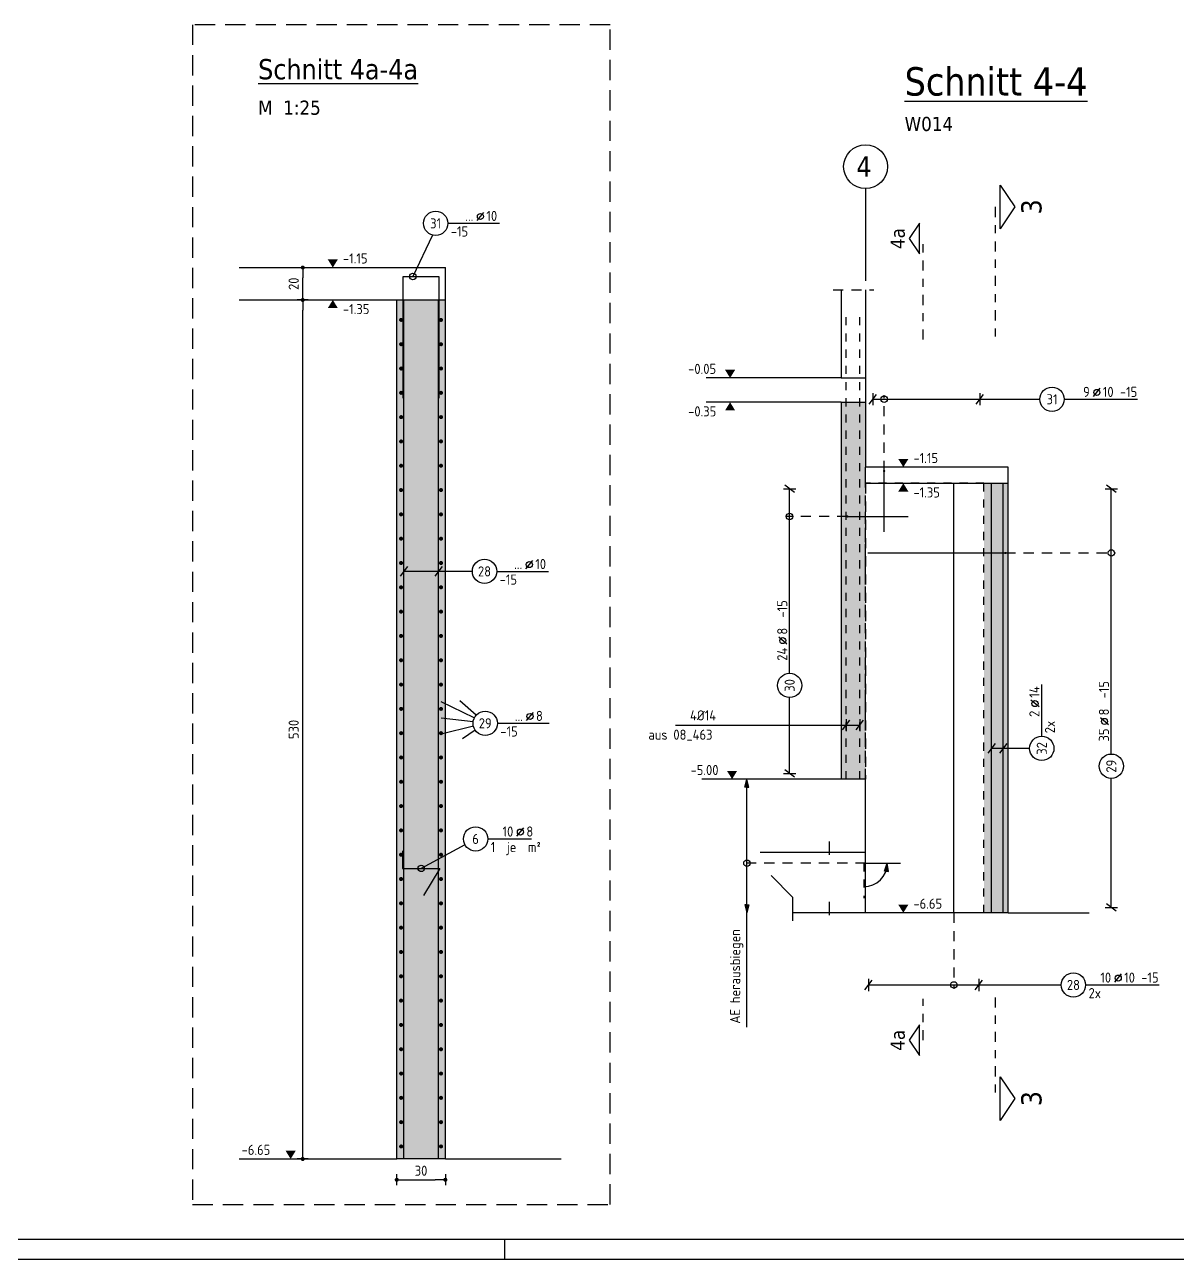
# Model space of a CAD drawing. Extents: x 40 to 124, y 46.1 to 91.4.
# Drawn here: x 74.48 to 88.71, y 46.05 to 61.29 of the extents above; entities that cross this region are included whole.
import ezdxf
from ezdxf.enums import TextEntityAlignment as Align

# ---------------------------------------------------------------- set-up
doc = ezdxf.new("R2010")
doc.units = 0
doc.header["$LTSCALE"] = 0.5
for name, pattern in [('AUSGEZOGEN', [1000.01, 1000, 0.01]), ('DASHDOTSMALL', [1.05, 0.5, -0.25, 0.05, -0.25]), ('DASHED', [0.75, 0.5, -0.25]), ('HIDDEN', [0.375, 0.25, -0.125]), ('HIDDEN2', [0.187, 0.125, -0.062]), ('PUNKT', [0.175, 0.05, -0.125]), ('STRICHLINIE', [0.75, 0.5, -0.25]), ('STRICHPUNKT', [1, 0.5, -0.25, 0, -0.25]), ('STRICHPUNKT2', [0.55, 0.25, -0.125, 0.05, -0.125]), ('VERDECKT', [0.375, 0.25, -0.125])]:
    doc.linetypes.add(name, pattern=pattern)
for name, color, linetype in [('ACHSEN', 7, 'Continuous'), ('AFB', 7, 'Continuous'), ('AFU', 7, 'Continuous'), ('BETON', 7, 'Continuous'), ('DETAIL', 7, 'Continuous'), ('DRUEBER', 7, 'Continuous'), ('grau_mittel', 7, 'Continuous'), ('HILFE', 7, 'Continuous'), ('koten', 7, 'Continuous'), ('MASSE', 7, 'Continuous'), ('RAHMEN', 7, 'Continuous'), ('RND', 7, 'Continuous'), ('SCHNITTE', 7, 'STRICHPUNKT'), ('SFP_Achsen', 7, 'Continuous'), ('TEXT', 7, 'Continuous'), ('VERDECKT', 7, 'Continuous')]:
    doc.layers.add(name, color=color, linetype=linetype)
doc.styles.add('helv', font='tahoma.ttf')
doc.styles.add('txt', font='isocp.shx')
doc.linetypes.add('AFU_50K', pattern='A,0.15,["/",Standard,S=0.2,R=0,X=-0.01,Y=-0.1],0.07,["/",Standard,S=0.2,R=0,X=-0.01,Y=-0.1],0.15', length=0.37)
doc.linetypes.add('AFU_50L', pattern='A,0.75,["/",Standard,S=0.2,R=0,X=-0.01,Y=-0.1],0.07,["/",Standard,S=0.2,R=0,X=-0.01,Y=-0.1],0.75', length=1.57)
doc.linetypes.add('AFU_50M', pattern='A,0.45,["/",Standard,S=0.2,R=0,X=-0.01,Y=-0.1],0.07,["/",Standard,S=0.2,R=0,X=-0.01,Y=-0.1],0.45', length=0.97)
doc.dimstyles.new('DOT_I', dxfattribs={"dimscale": 0.5, "dimtxt": 0.25, "dimasz": 0.25, "dimexe": 0.1, "dimexo": 0.3, "dimgap": 0.1, "dimtad": 1, "dimdec": 3, "dimzin": 3, "dimtxsty": 'txt', "dimblk": 'DOT', "dimblk1": 'DOT', "dimblk2": 'DOT', "dimsah": 1, "dimcen": 0.1, "dimse1": 1, "dimse2": 1, "dimazin": 0, "dimtfac": 1, "dimtdec": 4, "dimtix": 1, "dimtmove": 2, "dimatfit": 3, "dimfxl": 0, "dimtvp": 1, "dimtolj": 1, "dimtzin": 0, "dimarcsym": 0})

# ---------------------------------------------------------------- blocks, each defined once
blk = doc.blocks.new('DINA0')
at = {"layer": 'RAHMEN', "color": 5}
blk.add_line((2, 0.5), (118.4, 0.5), dxfattribs=at)
at = {"layer": 'RAHMEN', "color": 7}
blk.add_line((80.9, 0.5), (80.9, 0), dxfattribs=at)
at = {"layer": 'RAHMEN'}
blk.add_line((0, 0), (118.9, 0), dxfattribs=at)
blk = doc.blocks.new('OKRD_O')
at = {"color": 0, "linetype": 'ByBlock'}
blk.add_solid([(-0.125, 0.202), (0.125, 0.202), (0, 0)], dxfattribs=at)
at = {"color": 0, "linetype": 'ByBlock', "style": 'txt'}
blk.add_attdef('OKRD', (0.25, 0.1), '', height=0.25, dxfattribs=at)
blk = doc.blocks.new('OKRD_U')
at = {"color": 0, "linetype": 'ByBlock'}
blk.add_solid([(-0.125, -0.202), (0.125, -0.202), (0, 0)], dxfattribs=at)
at = {"color": 0, "linetype": 'ByBlock', "style": 'txt'}
blk.add_attdef('OKRD', (0.25, -0.35), '', height=0.25, dxfattribs=at)
blk = doc.blocks.new('Pfeillinie')
at = {"layer": 'TEXT', "linetype": 'Continuous'}
blk.add_hatch(color=7, dxfattribs=at).paths.add_polyline_path([(0, 0), (-0.8, 0.2), (-0.8, 0), (-0.8, -0.2)])
at = {"layer": 'TEXT', "color": 7, "linetype": 'Continuous'}
for p, q in [((-0.8, 0), (-0.8, 0.2)), ((-0.8, 0.2), (0, 0)), ((-0.8, 0), (-0.8, -0.2)), ((-0.8, -0.2), (0, 0))]:
    blk.add_line(p, q, dxfattribs=at)
blk = doc.blocks.new('lei_gre')
at = {"layer": 'RND', "color": 7, "linetype": 'Continuous'}
for p, q in [((-0.09, -0.12), (0.09, 0.12)), ((0, 0.15), (0, -0.15))]:
    blk.add_line(p, q, dxfattribs=at)
blk = doc.blocks.new('RND_LEI')
at = {"layer": 'RND', "color": 7, "linetype": 'Continuous'}
blk.add_line((1.022, 0.066), (1.19, 0.27), dxfattribs=at)
for centre, radius in [((0, 0), 0.3), ((1.106, 0.168), 0.075)]:
    blk.add_circle(centre, radius, dxfattribs=at)
at = {"layer": 'RND', "color": 7, "linetype": 'Continuous', "style": 'txt'}
blk.add_attdef('ANZ', text='', height=0.25, dxfattribs=at).set_placement((0.931, 0.057), align=Align.RIGHT)
for tag, p in [('DUM', (1.253, 0.057)), ('ABSTD', (1.674, 0.057)), ('POSTXT', (0.374, -0.327))]:
    blk.add_attdef(tag, p, '', height=0.25, dxfattribs=at)
blk.add_attdef('POSL', text='', height=0.25, dxfattribs=at).set_placement((0, 0), align=Align.MIDDLE)
blk = doc.blocks.new('SCHN-2')
at = {"layer": 'SCHNITTE', "color": 6, "linetype": 'Continuous'}
blk.add_lwpolyline([(0.378, 0.088), (0, 0.34), (-0.378, 0.088)], close=True, dxfattribs=at)
at = {"layer": 'SCHNITTE', "color": 1, "linetype": 'DASHDOTSMALL', "style": 'helv'}
blk.add_attdef('SCHN-2', text='', height=0.35, dxfattribs=at).set_placement((0, 0.45), align=Align.CENTER)
blk = doc.blocks.new('DOT')
at = {"layer": 'MASSE', "color": 7, "linetype": 'Continuous'}
for p, q in [((0, 0), (-1, 0)), ((0, 0.54), (0, -0.54))]:
    blk.add_line(p, q, dxfattribs=at)
at = {"layer": 'MASSE', "color": 7, "linetype": 'Continuous', "const_width": 0.2}
blk.add_lwpolyline([(-0.1, 0, 1), (0.1, 0, 1)], format="xyb", close=True, dxfattribs=at)
blk = doc.blocks.new('*D36')
at = {"layer": 'DEFPOINTS', "color": 0, "linetype": 'AUSGEZOGEN', "transparency": 16777216}
for p in [(77.915, 57.892), (77.915, 57.892), (77.915, 47.292)]:
    blk.add_point(p, dxfattribs=at)
at = {"layer": 'MASSE', "color": 0, "linetype": 'AUSGEZOGEN', "lineweight": -2, "transparency": 16777216}
blk.add_line((77.915, 47.417), (77.915, 57.767), dxfattribs=at)
at = {"layer": 'MASSE', "color": 0, "linetype": 'AUSGEZOGEN', "lineweight": -2, "transparency": 16777216, "xscale": 0.125, "yscale": 0.125, "zscale": 0.125}
for p, rotation in [((77.915, 57.892), 90), ((77.915, 47.292), 270)]:
    blk.add_blockref('DOT', p, dxfattribs=dict(at, rotation=rotation))
at = {"layer": 'MASSE', "color": 0, "linetype": 'AUSGEZOGEN', "transparency": 16777216, "insert": (77.803, 52.592), "char_height": 0.125, "attachment_point": 5, "rotation": 90, "style": 'txt'}
blk.add_mtext('\\A1;530', dxfattribs=at)
blk = doc.blocks.new('*D37')
at = {"layer": 'DEFPOINTS', "color": 0, "linetype": 'AUSGEZOGEN', "transparency": 16777216}
for p in [(77.915, 58.292), (77.915, 58.292), (77.915, 57.892)]:
    blk.add_point(p, dxfattribs=at)
at = {"layer": 'MASSE', "color": 0, "linetype": 'AUSGEZOGEN', "lineweight": -2, "transparency": 16777216}
blk.add_line((77.915, 58.017), (77.915, 58.167), dxfattribs=at)
at = {"layer": 'MASSE', "color": 0, "linetype": 'AUSGEZOGEN', "lineweight": -2, "transparency": 16777216, "xscale": 0.125, "yscale": 0.125, "zscale": 0.125}
for p, rotation in [((77.915, 58.292), 90), ((77.915, 57.892), 270)]:
    blk.add_blockref('DOT', p, dxfattribs=dict(at, rotation=rotation))
at = {"layer": 'MASSE', "color": 0, "linetype": 'AUSGEZOGEN', "transparency": 16777216, "insert": (77.803, 58.092), "char_height": 0.125, "attachment_point": 5, "rotation": 90, "style": 'txt'}
blk.add_mtext('\\A1;20', dxfattribs=at)
blk = doc.blocks.new('*D38')
at = {"layer": 'DEFPOINTS', "color": 0, "linetype": 'AUSGEZOGEN', "transparency": 16777216}
for p in [(79.075, 47.035), (79.675, 47.035), (79.675, 47.035)]:
    blk.add_point(p, dxfattribs=at)
at = {"layer": 'MASSE', "color": 0, "linetype": 'AUSGEZOGEN', "lineweight": -2, "transparency": 16777216}
blk.add_line((79.2, 47.035), (79.55, 47.035), dxfattribs=at)
at = {"layer": 'MASSE', "color": 0, "linetype": 'AUSGEZOGEN', "lineweight": -2, "transparency": 16777216, "xscale": 0.125, "yscale": 0.125, "zscale": 0.125, "rotation": 180}
blk.add_blockref('DOT', (79.075, 47.035), dxfattribs=at)
at = {"layer": 'MASSE', "color": 0, "linetype": 'AUSGEZOGEN', "lineweight": -2, "transparency": 16777216, "xscale": 0.125, "yscale": 0.125, "zscale": 0.125}
blk.add_blockref('DOT', (79.675, 47.035), dxfattribs=at)
at = {"layer": 'MASSE', "color": 0, "linetype": 'AUSGEZOGEN', "transparency": 16777216, "insert": (79.375, 47.147), "char_height": 0.125, "attachment_point": 5, "style": 'txt'}
blk.add_mtext('\\A1;30', dxfattribs=at)
blk = doc.blocks.new('SCHN-1')
at = {"layer": 'SCHNITTE', "color": 5, "linetype": 'Continuous'}
blk.add_lwpolyline([(0.54, 0.125), (0, 0.485), (-0.54, 0.125)], close=True, dxfattribs=at)
at = {"layer": 'SCHNITTE', "color": 6, "linetype": 'Continuous', "style": 'helv'}
blk.add_attdef('SCHN-1', text='', height=0.5, dxfattribs=at).set_placement((0, 0.635), align=Align.CENTER)

msp = doc.modelspace()

# ---------------------------------------------------------------- hatches: boundary and pattern name
at = {"layer": 'grau_mittel'}
for points in [[(79.0749, 47.2921), (79.6749, 47.2921), (79.6749, 57.8921), (79.0749, 57.8921)], [(84.5612, 51.9795), (84.8612, 51.9795), (84.8612, 55.6295), (84.8612, 55.8295), (84.8612, 56.6295), (84.5612, 56.6295)], [(86.6212, 55.6295), (86.3212, 55.6295), (86.3212, 50.3295), (86.6212, 50.3295)]]:
    msp.add_hatch(color=61, dxfattribs=at).paths.add_polyline_path(points)

# ---------------------------------------------------------------- linework, layer by layer
at = {"layer": 'ACHSEN', "color": 140, "linetype": 'AUSGEZOGEN'}
msp.add_line((84.8612, 59.267), (84.8612, 58.1262), dxfattribs=at)
at = {"layer": 'AFB', "color": 1, "linetype": 'AUSGEZOGEN'}
for p, q in [((84.4112, 51.2115), (84.4112, 51.0445)), ((84.4112, 50.4665), (84.4112, 50.2995))]:
    msp.add_line(p, q, dxfattribs=at)
at = {"layer": 'AFU', "color": 8, "linetype": 'AFU_50K'}
for p, q in [((79.0749, 57.8921), (79.6749, 57.8921)), ((84.5612, 56.9295), (84.8612, 56.9295)), ((84.5612, 56.6295), (84.8612, 56.6295)), ((84.8612, 55.6295), (84.8612, 55.8295)), ((84.8612, 51.9795), (84.5612, 51.9795)), ((79.6749, 47.2921), (79.0749, 47.2921))]:
    msp.add_line(p, q, dxfattribs=at)
at = {"layer": 'AFU', "color": 8, "linetype": 'AFU_50L'}
for p, q in [((84.8612, 55.6295), (86.6212, 55.6295)), ((84.8612, 50.3295), (84.8612, 51.9795)), ((84.8612, 50.3295), (83.9612, 50.3295)), ((86.6212, 50.3295), (84.8612, 50.3295))]:
    msp.add_line(p, q, dxfattribs=at)
at = {"layer": 'AFU', "color": 8, "linetype": 'AFU_50M'}
msp.add_line((84.8612, 51.0745), (83.5612, 51.0745), dxfattribs=at)
at = {"layer": 'BETON', "color": 6, "linetype": 'AUSGEZOGEN'}
for p, q in [((77.1288, 58.2921), (79.6749, 58.2921)), ((79.6749, 47.2921), (79.6749, 58.2921)), ((84.5612, 58.018), (84.5612, 56.9295)), ((84.8612, 58.018), (84.8612, 55.8295)), ((77.1288, 57.8921), (79.0749, 57.8921)), ((79.0749, 47.2921), (79.0749, 57.8921)), ((84.5612, 56.9295), (82.8927, 56.9295)), ((84.5612, 56.6295), (82.8927, 56.6295)), ((84.5612, 56.6295), (84.5612, 51.9795)), ((86.6212, 55.8295), (84.8612, 55.8295)), ((86.6212, 50.3295), (86.6212, 55.8295)), ((84.5612, 51.9795), (82.8389, 51.9795)), ((83.9612, 50.5245), (83.6957, 50.79)), ((83.9612, 50.5245), (83.9612, 50.2295)), ((86.6212, 50.3295), (87.6212, 50.3295)), ((77.1288, 47.2921), (79.0749, 47.2921)), ((79.6749, 47.2921), (81.1023, 47.2921))]:
    msp.add_line(p, q, dxfattribs=at)
at = {"layer": 'DETAIL', "color": 102, "linetype": 'STRICHLINIE'}
msp.add_lwpolyline([(76.5555, 61.2891), (76.5555, 46.7297), (81.7093, 46.7297), (81.7093, 61.2891)], close=True, dxfattribs=at)
at = {"layer": 'DRUEBER', "color": 7, "linetype": 'PUNKT'}
for p, q in [((84.8612, 51.9795), (84.8612, 55.6295)), ((86.3212, 55.6295), (84.8612, 55.6295)), ((86.3212, 50.3295), (86.3212, 55.6295))]:
    msp.add_line(p, q, dxfattribs=at)
at = {"layer": 'HILFE', "color": 102, "linetype": 'HIDDEN'}
msp.add_line((84.4612, 58.018), (84.9612, 58.018), dxfattribs=at)
at = {"layer": 'HILFE', "color": 102, "linetype": 'AUSGEZOGEN'}
msp.add_line((82.5158, 52.6459), (84.791, 52.6459), dxfattribs=at)
at = {"layer": 'RND', "color": 7, "linetype": 'AUSGEZOGEN'}
for p, q in [((79.7047, 58.8382), (80.3447, 58.8382)), ((84.9512, 56.6669), (86.2716, 56.6669)), ((86.2716, 56.6669), (87.0127, 56.6669)), ((87.3127, 56.6669), (88.219, 56.6669)), ((83.9236, 53.2856), (83.9236, 55.5609)), ((87.8939, 52.2888), (87.8939, 55.563)), ((80.3082, 54.5427), (80.9482, 54.5427)), ((87.0357, 52.5083), (87.0357, 53.1483)), ((83.9236, 52.0488), (83.9236, 52.9856)), ((80.3168, 52.6683), (80.9568, 52.6683)), ((87.8939, 50.3949), (87.8939, 51.9888)), ((80.198, 51.2415), (80.738, 51.2415)), ((84.8972, 49.4395), (86.2595, 49.4395)), ((86.2595, 49.4395), (87.2764, 49.4395)), ((87.5764, 49.4395), (88.4827, 49.4395))]:
    msp.add_line(p, q, dxfattribs=at)
at = {"layer": 'RND', "color": 102, "linetype": 'AUSGEZOGEN'}
for p, q in [((79.5151, 58.6935), (79.2749, 58.181)), ((80.0082, 54.5427), (79.1609, 54.5427)), ((80.0319, 52.7338), (79.6212, 52.9329)), ((80.0539, 52.7671), (79.8518, 52.9438)), ((80.0179, 52.686), (79.6212, 52.7329)), ((80.0213, 52.6322), (79.6212, 52.5329)), ((80.0431, 52.5836), (79.8869, 52.4765)), ((86.8857, 52.3583), (86.4145, 52.3583)), ((79.9161, 51.17), (79.3778, 50.878))]:
    msp.add_line(p, q, dxfattribs=at)
at = {"layer": 'RND', "color": 102, "linetype": 'VERDECKT'}
for p, q in [((85.0901, 55.782), (85.0901, 56.7169)), ((84.6366, 55.221), (83.8736, 55.221)), ((86.5871, 54.77), (87.9439, 54.77)), ((84.8612, 50.941), (83.3473, 50.941)), ((85.9518, 50.3295), (85.9518, 49.3895))]:
    msp.add_line(p, q, dxfattribs=at)
at = {"layer": 'RND', "color": 1, "linetype": 'AUSGEZOGEN'}
for points in [[(79.1549, 56.681), (79.1549, 58.181), (79.5949, 58.181), (79.5949, 56.681)], [(79.1609, 47.2921), (79.1609, 57.8921)], [(79.5888, 47.2921), (79.5888, 57.8921)], [(85.0901, 55.032), (85.0901, 55.782)], [(85.9518, 50.3295), (85.9518, 55.6295)], [(86.4145, 50.3295), (86.4145, 55.6295)], [(86.5596, 50.3295), (86.5596, 55.6295)], [(84.6366, 55.221), (85.3866, 55.221)], [(84.8871, 54.77), (86.5871, 54.77)], [(79.1478, 51.0936), (79.1478, 50.878), (79.6077, 50.878), (79.4052, 50.545)], [(84.8612, 50.941), (85.2912, 50.941)]]:
    msp.add_lwpolyline(points, dxfattribs=at)
at = {"layer": 'RND', "color": 7, "linetype": 'AUSGEZOGEN'}
for points, const_width in [([(79.1161, 57.6462, 1), (79.1411, 57.6462, 1)], 0.025), ([(79.6337, 57.6462, -1), (79.6087, 57.6462, -1)], 0.025), ([(79.1161, 57.3462, 1), (79.1411, 57.3462, 1)], 0.025), ([(79.6337, 57.3462, -1), (79.6087, 57.3462, -1)], 0.025), ([(79.1161, 57.0462, 1), (79.1411, 57.0462, 1)], 0.025), ([(79.6337, 57.0462, -1), (79.6087, 57.0462, -1)], 0.025), ([(79.1161, 56.7462, 1), (79.1411, 56.7462, 1)], 0.025), ([(79.6337, 56.7462, -1), (79.6087, 56.7462, -1)], 0.025), ([(79.1161, 56.4462, 1), (79.1411, 56.4462, 1)], 0.025), ([(79.6337, 56.4462, -1), (79.6087, 56.4462, -1)], 0.025), ([(79.1161, 56.1462, 1), (79.1411, 56.1462, 1)], 0.025), ([(79.6337, 56.1462, -1), (79.6087, 56.1462, -1)], 0.025), ([(79.1161, 55.8462, 1), (79.1411, 55.8462, 1)], 0.025), ([(79.6337, 55.8462, -1), (79.6087, 55.8462, -1)], 0.025), ([(85.0831, 55.782, 1), (85.0971, 55.782, 1)], 0.014), ([(79.1161, 55.5462, 1), (79.1411, 55.5462, 1)], 0.025), ([(79.6337, 55.5462, -1), (79.6087, 55.5462, -1)], 0.025), ([(79.1161, 55.2462, 1), (79.1411, 55.2462, 1)], 0.025), ([(79.6337, 55.2462, -1), (79.6087, 55.2462, -1)], 0.025), ([(84.6296, 55.221, 1), (84.6436, 55.221, 1)], 0.014), ([(79.1161, 54.9462, 1), (79.1411, 54.9462, 1)], 0.025), ([(79.6337, 54.9462, -1), (79.6087, 54.9462, -1)], 0.025), ([(86.5801, 54.77, 1), (86.5941, 54.77, 1)], 0.014), ([(79.1161, 54.6462, 1), (79.1411, 54.6462, 1)], 0.025), ([(79.6337, 54.6462, -1), (79.6087, 54.6462, -1)], 0.025), ([(79.1161, 54.3462, 1), (79.1411, 54.3462, 1)], 0.025), ([(79.6337, 54.3462, -1), (79.6087, 54.3462, -1)], 0.025), ([(79.1161, 54.0462, 1), (79.1411, 54.0462, 1)], 0.025), ([(79.6337, 54.0462, -1), (79.6087, 54.0462, -1)], 0.025), ([(79.1161, 53.7462, 1), (79.1411, 53.7462, 1)], 0.025), ([(79.6337, 53.7462, -1), (79.6087, 53.7462, -1)], 0.025), ([(79.1161, 53.4462, 1), (79.1411, 53.4462, 1)], 0.025), ([(79.6337, 53.4462, -1), (79.6087, 53.4462, -1)], 0.025), ([(79.1161, 53.1462, 1), (79.1411, 53.1462, 1)], 0.025), ([(79.6337, 53.1462, -1), (79.6087, 53.1462, -1)], 0.025), ([(79.1161, 52.8462, 1), (79.1411, 52.8462, 1)], 0.025), ([(79.6337, 52.8462, -1), (79.6087, 52.8462, -1)], 0.025), ([(79.1161, 52.5462, 1), (79.1411, 52.5462, 1)], 0.025), ([(79.6337, 52.5462, -1), (79.6087, 52.5462, -1)], 0.025), ([(79.1161, 52.2462, 1), (79.1411, 52.2462, 1)], 0.025), ([(79.6337, 52.2462, -1), (79.6087, 52.2462, -1)], 0.025), ([(79.1161, 51.9462, 1), (79.1411, 51.9462, 1)], 0.025), ([(79.6337, 51.9462, -1), (79.6087, 51.9462, -1)], 0.025), ([(79.1161, 51.6462, 1), (79.1411, 51.6462, 1)], 0.025), ([(79.6337, 51.6462, -1), (79.6087, 51.6462, -1)], 0.025), ([(79.1161, 51.3462, 1), (79.1411, 51.3462, 1)], 0.025), ([(79.6337, 51.3462, -1), (79.6087, 51.3462, -1)], 0.025), ([(79.1161, 51.0462, 1), (79.1411, 51.0462, 1)], 0.025), ([(79.6337, 51.0462, -1), (79.6087, 51.0462, -1)], 0.025), ([(79.1161, 50.7462, 1), (79.1411, 50.7462, 1)], 0.025), ([(79.6337, 50.7462, -1), (79.6087, 50.7462, -1)], 0.025), ([(79.1161, 50.4462, 1), (79.1411, 50.4462, 1)], 0.025), ([(79.6337, 50.4462, -1), (79.6087, 50.4462, -1)], 0.025), ([(79.1161, 50.1462, 1), (79.1411, 50.1462, 1)], 0.025), ([(79.6337, 50.1462, -1), (79.6087, 50.1462, -1)], 0.025), ([(79.1161, 49.8462, 1), (79.1411, 49.8462, 1)], 0.025), ([(79.6337, 49.8462, -1), (79.6087, 49.8462, -1)], 0.025), ([(79.1161, 49.5462, 1), (79.1411, 49.5462, 1)], 0.025), ([(79.6337, 49.5462, -1), (79.6087, 49.5462, -1)], 0.025), ([(79.1161, 49.2462, 1), (79.1411, 49.2462, 1)], 0.025), ([(79.6337, 49.2462, -1), (79.6087, 49.2462, -1)], 0.025), ([(79.1161, 48.9462, 1), (79.1411, 48.9462, 1)], 0.025), ([(79.6337, 48.9462, -1), (79.6087, 48.9462, -1)], 0.025), ([(79.1161, 48.6462, 1), (79.1411, 48.6462, 1)], 0.025), ([(79.6337, 48.6462, -1), (79.6087, 48.6462, -1)], 0.025), ([(79.1161, 48.3462, 1), (79.1411, 48.3462, 1)], 0.025), ([(79.6337, 48.3462, -1), (79.6087, 48.3462, -1)], 0.025), ([(79.1161, 48.0462, 1), (79.1411, 48.0462, 1)], 0.025), ([(79.6337, 48.0462, -1), (79.6087, 48.0462, -1)], 0.025), ([(79.1161, 47.7462, 1), (79.1411, 47.7462, 1)], 0.025), ([(79.6337, 47.7462, -1), (79.6087, 47.7462, -1)], 0.025), ([(79.1161, 47.4462, 1), (79.1411, 47.4462, 1)], 0.025), ([(79.6337, 47.4462, -1), (79.6087, 47.4462, -1)], 0.025)]:
    msp.add_lwpolyline(points, format="xyb", close=True, dxfattribs=dict(at, const_width=const_width))
at = {"layer": 'RND', "color": 1, "linetype": 'HIDDEN2'}
for points in [[(84.6231, 51.9795), (84.6231, 57.6795)], [(84.791, 51.9795), (84.791, 57.6795)], [(84.839, 50.941), (84.839, 50.511)]]:
    msp.add_lwpolyline(points, dxfattribs=at)
at = {"layer": 'RND', "color": 102, "linetype": 'AUSGEZOGEN'}
msp.add_lwpolyline([(83.3973, 48.9197), (83.3973, 51.9795)], dxfattribs=at)
at = {"layer": 'RND', "color": 7, "linetype": 'AUSGEZOGEN'}
for centre in [(79.2749, 58.181), (85.0901, 56.6669), (83.9236, 55.221), (87.8939, 54.77), (79.3778, 50.878), (83.3973, 50.941), (85.9518, 49.4395)]:
    msp.add_circle(centre, 0.04, dxfattribs=at)
at = {"layer": 'RND', "color": 102, "linetype": 'AUSGEZOGEN'}
msp.add_arc((84.839, 50.941), 0.2901, 270, 0, dxfattribs=at)
at = {"layer": 'SCHNITTE', "color": 5, "linetype": 'STRICHPUNKT2'}
for p, q in [((86.4594, 59.0405), (86.4594, 57.3778)), ((86.4594, 49.2855), (86.4594, 48.0363))]:
    msp.add_line(p, q, dxfattribs=at)
at = {"layer": 'SCHNITTE', "color": 6, "linetype": 'STRICHPUNKT2'}
for p, q in [((85.5702, 57.4044), (85.5702, 58.6499)), ((85.5702, 48.7565), (85.5702, 49.2661))]:
    msp.add_line(p, q, dxfattribs=at)
at = {"layer": 'SFP_Achsen', "color": 7, "linetype": 'AUSGEZOGEN'}
msp.add_circle((84.8612, 59.5375), 0.2705, dxfattribs=at)
at = {"layer": 'VERDECKT', "color": 7, "linetype": 'HIDDEN'}
msp.add_line((84.8612, 55.6295), (84.8612, 51.9795), dxfattribs=at)
at = {"layer": 'VERDECKT', "color": 7, "linetype": 'VERDECKT'}
msp.add_line((84.8612, 51.9795), (84.8612, 55.6295), dxfattribs=at)

# ---------------------------------------------------------------- block references
at = {"layer": 'koten', "color": 7, "linetype": 'DASHED'}
ref = msp.add_blockref('OKRD_O', (78.2858, 58.2921), dxfattribs=dict(at, xscale=0.5, yscale=0.5, zscale=0.5))
ref.add_attrib('OKRD', '-1.15', (78.4108, 58.3421), dxfattribs={"height": 0.125, "style": 'txt'})
at = {"layer": 'koten', "color": 7, "linetype": 'AUSGEZOGEN'}
ref = msp.add_blockref('OKRD_U', (78.2858, 57.8921), dxfattribs=dict(at, xscale=0.5, yscale=0.5, zscale=0.5))
ref.add_attrib('OKRD', '-1.35', (78.4108, 57.7171), dxfattribs={"height": 0.125, "style": 'txt'})
ref = msp.add_blockref('OKRD_O', (83.1892, 56.9295), dxfattribs=dict(at, xscale=-0.5, yscale=0.5, zscale=0.5))
ref.add_attrib('OKRD', '-0.05', (82.6715, 56.9795), dxfattribs={"layer": '0', "color": 0, "linetype": 'ByBlock', "height": 0.125, "style": 'txt'})
ref = msp.add_blockref('OKRD_U', (83.1892, 56.6295), dxfattribs=dict(at, xscale=-0.5, yscale=0.5, zscale=0.5))
ref.add_attrib('OKRD', '-0.35', (82.6715, 56.4545), dxfattribs={"layer": '0', "color": 0, "linetype": 'ByBlock', "height": 0.125, "style": 'txt'})
at = {"layer": 'koten', "color": 7, "linetype": 'AUSGEZOGEN', "xscale": 0.5, "yscale": 0.5, "zscale": 0.5}
for p, values in [((85.3271, 55.8295), {'OKRD': '-1.15'}), ((85.3271, 50.3295), {'OKRD': '-6.65'})]:
    msp.add_blockref('OKRD_O', p, dxfattribs=at).add_auto_attribs(values)
at = {"layer": 'koten', "color": 7, "linetype": 'AFU_50L', "xscale": 0.5, "yscale": 0.5, "zscale": 0.5}
msp.add_blockref('OKRD_U', (85.3271, 55.6295), dxfattribs=at).add_auto_attribs({'OKRD': '-1.35'})
at = {"layer": 'koten', "color": 7, "linetype": 'AUSGEZOGEN'}
ref = msp.add_blockref('OKRD_O', (83.2134, 51.9795), dxfattribs=dict(at, xscale=-0.5, yscale=0.5, zscale=0.5))
ref.add_attrib('OKRD', '-5.00', (82.7008, 52.0295), dxfattribs={"layer": '0', "color": 0, "linetype": 'ByBlock', "height": 0.125, "style": 'txt'})
at = {"layer": 'koten', "color": 7, "linetype": 'DASHED'}
ref = msp.add_blockref('OKRD_O', (77.7656, 47.2921), dxfattribs=dict(at, xscale=-0.5, yscale=0.5, zscale=0.5))
ref.add_attrib('OKRD', '-6.65', (77.1604, 47.3421), dxfattribs={"height": 0.125, "style": 'txt'})
at = {"layer": 'RAHMEN', "color": 7, "linetype": 'AUSGEZOGEN', "xscale": 0.5, "yscale": 0.5, "zscale": 0.5}
msp.add_blockref('DINA0', (39.9553, 46.0537), dxfattribs=at)
at = {"layer": 'RND', "color": 7, "linetype": 'AUSGEZOGEN', "xscale": 0.5, "yscale": 0.5, "zscale": 0.5}
for p, values in [((79.5547, 58.8382), {'POSL': '31', 'DUM': '10', 'ANZ': '...', 'POSTXT': '-15'}), ((87.1627, 56.6669), {'POSL': '31', 'DUM': '10', 'ANZ': '9', 'ABSTD': '-15'}), ((80.1582, 54.5427), {'POSL': '28', 'DUM': '10', 'ANZ': '...', 'POSTXT': '-15'}), ((80.1668, 52.6683), {'POSL': '29', 'DUM': '8', 'ANZ': '...', 'POSTXT': '-15'}), ((80.048, 51.2415), {'POSL': '6', 'DUM': '8', 'ANZ': '10', 'POSTXT': '1  je  m²'}), ((87.4264, 49.4395), {'POSL': '28', 'DUM': '10', 'ANZ': '10', 'ABSTD': '-15', 'POSTXT': '2x'})]:
    msp.add_blockref('RND_LEI', p, dxfattribs=at).add_auto_attribs(values)
for p in [(84.9512, 56.6669), (86.2716, 56.6669), (84.6231, 52.6459), (84.791, 52.6459), (84.8972, 49.4395), (86.2595, 49.4395)]:
    msp.add_blockref('lei_gre', p, dxfattribs=at)
at = {"layer": 'RND', "color": 7, "linetype": 'AUSGEZOGEN', "xscale": 0.5, "yscale": 0.5, "zscale": 0.5, "rotation": 90}
for p in [(83.9236, 55.5609), (87.8939, 55.563), (83.9236, 52.0488), (87.8939, 50.3949)]:
    msp.add_blockref('lei_gre', p, dxfattribs=at)
at = {"layer": 'RND', "color": 102, "linetype": 'AUSGEZOGEN'}
for name, p, xscale, yscale, zscale, rotation in [('lei_gre', (79.1609, 54.5427), 0.5, 0.5, 0.5, 180), ('lei_gre', (79.5888, 54.5427), 0.5, 0.5, 0.5, 180), ('lei_gre', (86.4145, 52.3583), 0.5, 0.5, 0.5, 180), ('lei_gre', (86.5596, 52.3583), 0.5, 0.5, 0.5, 180), ('Pfeillinie', (83.3973, 51.9795), -0.125, 0.125, 0.125, 270.0000000000019), ('Pfeillinie', (85.1292, 50.941), -0.125, 0.125, 0.125, 264.0547782066196), ('Pfeillinie', (83.3973, 50.3295), -0.125, 0.125, 0.125, 90.00000000000192)]:
    msp.add_blockref(name, p, dxfattribs=dict(at, xscale=xscale, yscale=yscale, zscale=zscale, rotation=rotation))
at = {"layer": 'RND', "color": 7, "linetype": 'AUSGEZOGEN', "xscale": 0.5, "yscale": 0.5, "zscale": 0.5, "rotation": 90}
for p, values in [((83.9236, 53.1356), {'POSL': '30', 'DUM': '8', 'ANZ': '24', 'ABSTD': '-15'}), ((87.8939, 52.1388), {'POSL': '29', 'DUM': '8', 'ANZ': '35', 'ABSTD': '-15'}), ((87.0357, 52.3583), {'POSL': '32', 'DUM': '14', 'ANZ': '2', 'POSTXT': '2x'})]:
    msp.add_blockref('RND_LEI', p, dxfattribs=at).add_auto_attribs(values)
at = {"layer": 'SCHNITTE', "color": 5, "linetype": 'STRICHPUNKT2'}
ref = msp.add_blockref('SCHN-1', (86.4594, 59.0405), dxfattribs=dict(at, xscale=-0.5, yscale=0.5, zscale=0.5, rotation=270))
ref.add_attrib('SCHN-1', '3', dxfattribs={"color": 6, "linetype": 'Continuous', "height": 0.25, "rotation": 90, "style": 'helv'}).set_placement((87.0323, 59.0405), align=Align.CENTER)
at = {"layer": 'SCHNITTE', "color": 6, "linetype": 'STRICHPUNKT2', "xscale": 0.5, "yscale": 0.5, "zscale": 0.5, "rotation": 90}
for p in [(85.5702, 58.6499), (85.5702, 48.7565)]:
    msp.add_blockref('SCHN-2', p, dxfattribs=at).add_auto_attribs({'SCHN-2': '4a'})
at = {"layer": 'SCHNITTE', "color": 5, "linetype": 'STRICHPUNKT2'}
ref = msp.add_blockref('SCHN-1', (86.4594, 48.0363), dxfattribs=dict(at, xscale=-0.5, yscale=0.5, zscale=0.5, rotation=270))
ref.add_attrib('SCHN-1', '3', dxfattribs={"color": 6, "linetype": 'Continuous', "height": 0.25, "rotation": 90, "style": 'helv'}).set_placement((87.0323, 48.0363), align=Align.CENTER)

# ---------------------------------------------------------------- texts
at = {"layer": 'SFP_Achsen', "color": 6, "linetype": 'AUSGEZOGEN', "style": 'helv'}
msp.add_text('4', height=0.25, dxfattribs=at).set_placement((84.7472, 59.4131))
at = {"layer": 'TEXT', "color": 6, "linetype": 'AUSGEZOGEN', "style": 'helv'}
msp.add_text('%%USchnitt 4a-4a', height=0.25, dxfattribs=at).set_placement((77.3644, 60.615))
at = {"layer": 'TEXT', "color": 5, "linetype": 'AUSGEZOGEN', "style": 'helv'}
msp.add_text('%%uSchnitt 4-4', height=0.35, dxfattribs=at).set_placement((85.3432, 60.4144))
at = {"layer": 'TEXT', "color": 1, "linetype": 'AUSGEZOGEN', "style": 'helv'}
for s, p in [('M  1:25', (77.3644, 60.1775)), ('W014', (85.3432, 59.9769))]:
    msp.add_text(s, height=0.175, dxfattribs=at).set_placement(p)
at = {"layer": 'TEXT', "color": 7, "linetype": 'AUSGEZOGEN', "style": 'txt'}
for s, p in [('4%%C14', (82.6947, 52.7029)), ('aus 08_463', (82.1801, 52.4654))]:
    msp.add_text(s, height=0.125, dxfattribs=at).set_placement(p)
at = {"layer": 'TEXT', "color": 7, "linetype": 'HIDDEN2', "style": 'txt'}
msp.add_text('AE herausbiegen', height=0.125, rotation=90, dxfattribs=at).set_placement((83.3136, 48.9615))

# ---------------------------------------------------------------- dimensions: what is measured, and where the dimension line sits
at = {"layer": 'MASSE', "color": 7, "linetype": 'AUSGEZOGEN'}
for base, p1, p2, picture, middle in [((77.9151, 58.2921), (77.9151, 57.8921), (77.9151, 58.2921), '*D37', (77.8026, 58.0921)), ((77.9151, 57.8921), (77.9151, 47.2921), (77.9151, 57.8921), '*D36', (77.8026, 52.5921))]:
    dim = msp.add_linear_dim(base=base, p1=p1, p2=p2, angle=90, dimstyle='DOT_I', override={"dimdec": 0, "dimlfac": 50}, dxfattribs=at)
    dim.commit()
    dim.dimension.update_dxf_attribs({"geometry": picture, "text_midpoint": middle})
dim = msp.add_linear_dim(base=(79.6749, 47.0346), p1=(79.0749, 47.0346), p2=(79.6749, 47.0346), dimstyle='DOT_I', override={"dimdec": 0, "dimlfac": 50}, dxfattribs=at)
dim.commit()
dim.dimension.update_dxf_attribs({"geometry": '*D38', "text_midpoint": (79.3749, 47.1471)})

doc.saveas('drawing.dxf')
